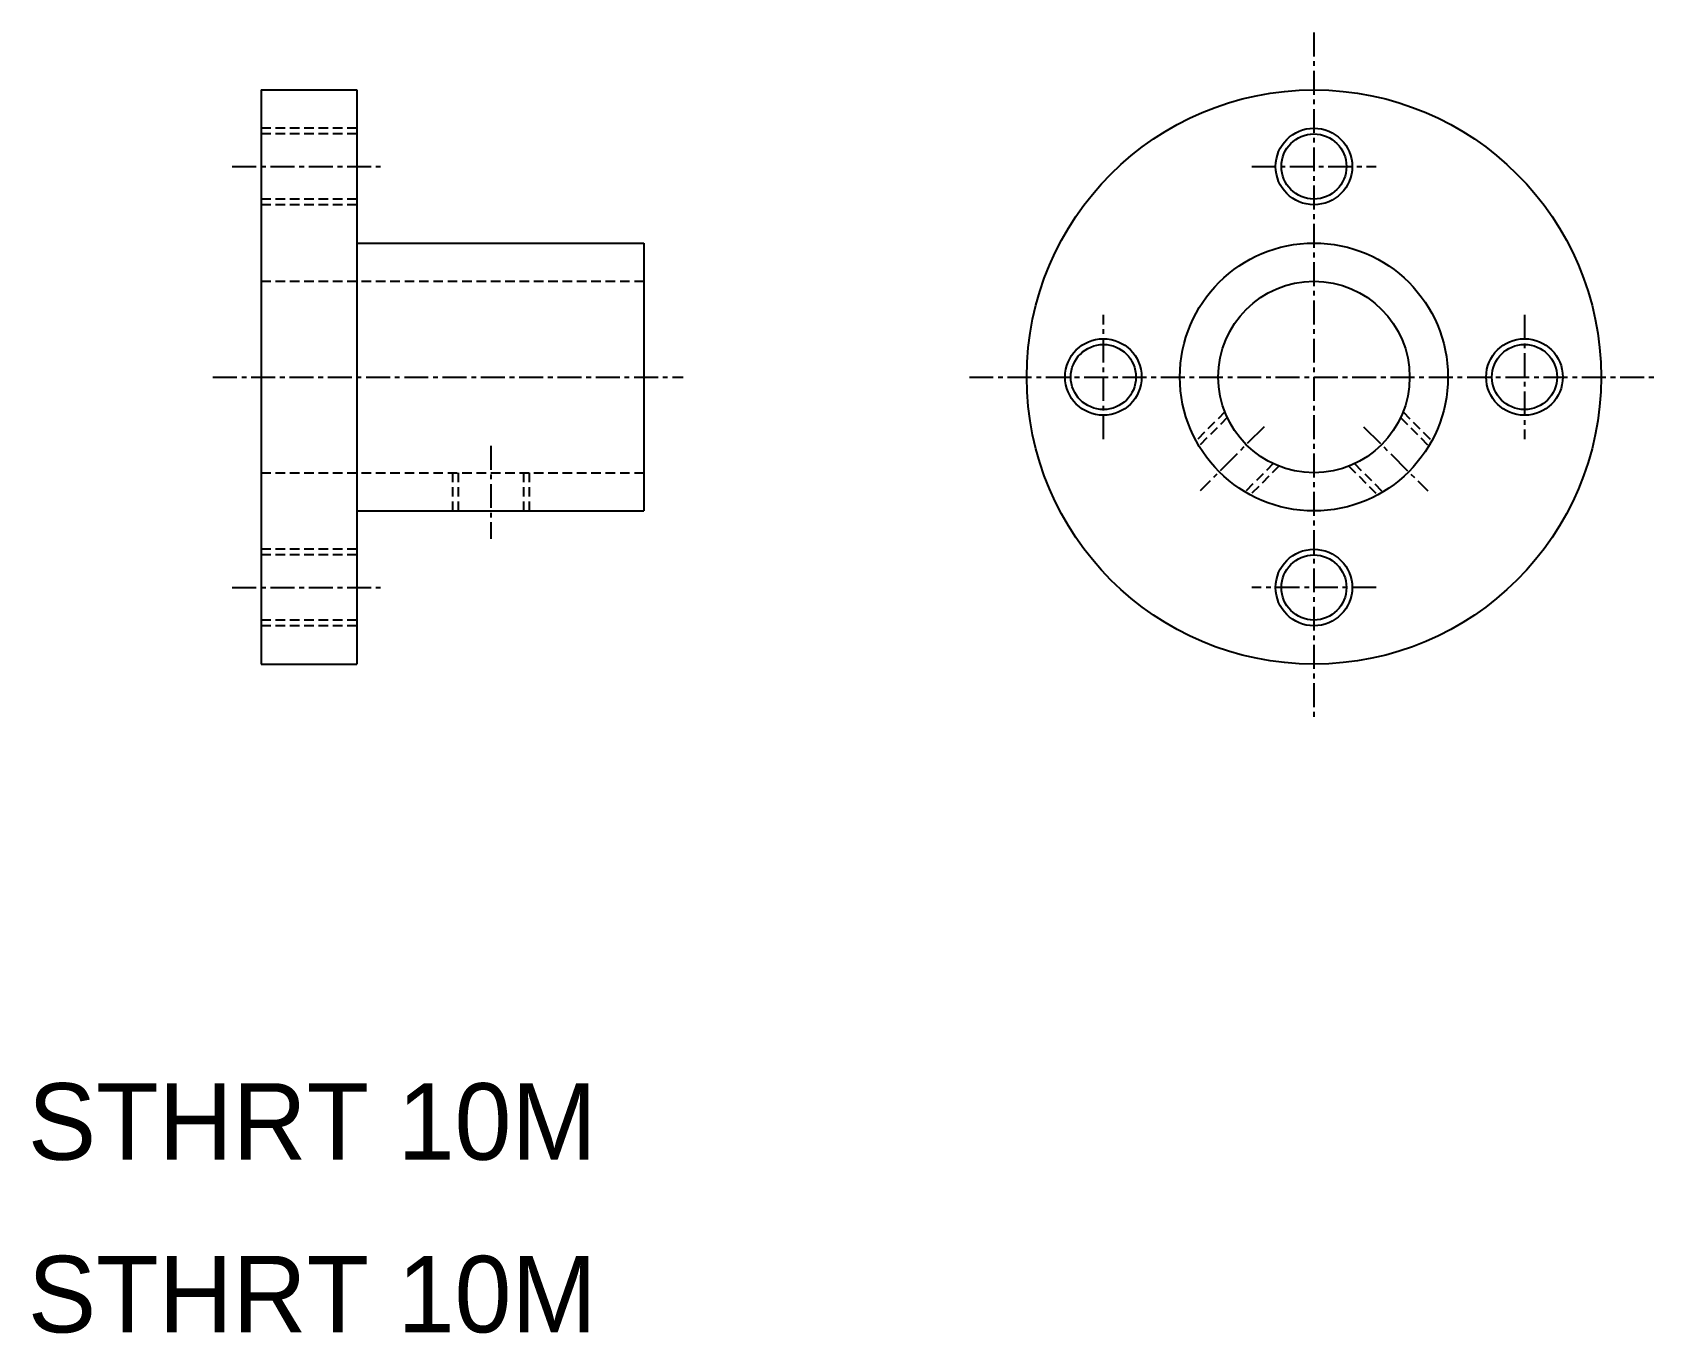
# Model space of a CAD drawing. Extents: x 644.1 to 729, y -512.2 to -444.2.
import ezdxf

# ---------------------------------------------------------------- set-up
doc = ezdxf.new("R2010")
doc.units = 0
doc.linetypes.add('CENTER', pattern=[2, 1.25, -0.25, 0.25, -0.25])
doc.linetypes.add('DASHED', pattern=[0.75, 0.5, -0.25])
doc.layers.get('0').update_dxf_attribs({"linetype": 'CONTINUOUS'})
doc.layers.add('CENTER', color=1, linetype='CENTER')

msp = doc.modelspace()

# ---------------------------------------------------------------- linework, layer by layer
at = {"color": 7, "linetype": 'CONTINUOUS'}
for p, q in [((656.019, -447.208), (656.019, -477.208)), ((656.019, -447.208), (661.019, -447.208)), ((661.019, -447.208), (661.019, -477.208)), ((656.019, -454.708), (656.019, -454.708)), ((661.019, -455.208), (676.019, -455.208)), ((676.019, -455.208), (676.019, -469.208)), ((661.019, -469.208), (676.019, -469.208)), ((656.019, -477.208), (661.019, -477.208))]:
    msp.add_line(p, q, dxfattribs=at)
at = {"color": 3, "linetype": 'DASHED'}
for p, q in [((661.019, -449.208), (656.019, -449.208)), ((661.019, -449.508), (656.019, -449.508)), ((661.019, -452.908), (656.019, -452.908)), ((661.019, -453.208), (656.019, -453.208)), ((656.019, -457.208), (676.019, -457.208)), ((706.364, -464.035), (704.861, -465.538)), ((706.492, -464.331), (705.015, -465.808)), ((715.546, -464.331), (717.022, -465.808)), ((715.673, -464.035), (717.176, -465.538)), ((708.896, -466.735), (707.419, -468.212)), ((709.193, -466.863), (707.69, -468.366)), ((712.845, -466.863), (714.348, -468.366)), ((713.142, -466.735), (714.618, -468.212)), ((656.019, -467.208), (676.019, -467.208)), ((666.019, -467.208), (666.019, -469.208)), ((666.319, -467.208), (666.319, -469.208)), ((669.719, -467.208), (669.719, -469.208)), ((670.019, -467.208), (670.019, -469.208)), ((661.019, -471.208), (656.019, -471.208)), ((661.019, -471.508), (656.019, -471.508)), ((661.019, -474.908), (656.019, -474.908)), ((661.019, -475.208), (656.019, -475.208))]:
    msp.add_line(p, q, dxfattribs=at)
at = {"color": 7, "linetype": 'CONTINUOUS'}
for centre, radius in [((711.019, -462.208), 15), ((711.019, -451.208), 1.7), ((711.019, -462.208), 7), ((711.019, -462.208), 5), ((700.019, -462.208), 1.7), ((722.019, -462.208), 1.7), ((711.019, -473.208), 1.7)]:
    msp.add_circle(centre, radius, dxfattribs=at)
at = {"color": 3, "linetype": 'CONTINUOUS'}
for centre in [(711.019, -451.208), (700.019, -462.208), (722.019, -462.208), (711.019, -473.208)]:
    msp.add_circle(centre, 2, dxfattribs=at)
at = {"layer": 'CENTER', "color": 1, "linetype": 'CENTER'}
for p, q in [((711.019, -444.208), (711.019, -480.208)), ((654.514, -451.208), (662.449, -451.208)), ((707.769, -451.208), (714.269, -451.208)), ((700.019, -465.458), (700.019, -458.958)), ((722.019, -458.958), (722.019, -465.458)), ((653.504, -462.208), (678.06, -462.208)), ((693.019, -462.208), (729.019, -462.208)), ((708.424, -464.804), (705.071, -468.156)), ((713.614, -464.804), (716.967, -468.156)), ((668.019, -465.8), (668.019, -470.667)), ((654.514, -473.208), (662.449, -473.208)), ((714.269, -473.208), (707.769, -473.208))]:
    msp.add_line(p, q, dxfattribs=at)

# ---------------------------------------------------------------- texts
at = {"color": 7, "linetype": 'CONTINUOUS'}
for p in [(643.835, -503.106), (643.835, -512.127)]:
    msp.add_text('STHRT 10M', height=4, dxfattribs=at).set_placement(p)

doc.saveas('drawing.dxf')
